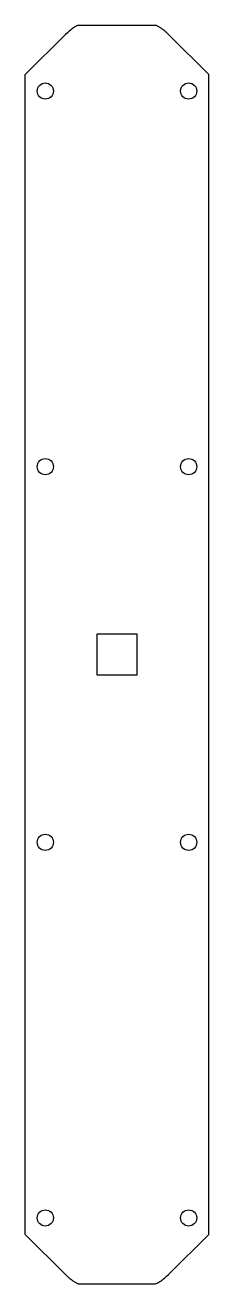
# Model space of a CAD drawing. Header units: millimetres. Extents: x -28 to 28, y -382 to 0.
import ezdxf

# ---------------------------------------------------------------- set-up
doc = ezdxf.new("R2010")
doc.units = ezdxf.units.MM

msp = doc.modelspace()

# ---------------------------------------------------------------- linework, layer by layer
at = {"color": 7, "linetype": 'Continuous', "lineweight": 25}
for p, q in [((-11.63, 0), (11.63, 0)), ((-27.84, -15), (-15.64, -2.8)), ((15.64, -2.8), (27.84, -15)), ((-27.84, -367), (-27.84, -15)), ((27.84, -367), (27.84, -15)), ((6.15, -184.85), (-6.15, -184.85)), ((-6.15, -184.85), (-6.15, -197.15)), ((6.15, -197.15), (6.15, -184.85)), ((-6.15, -197.15), (6.15, -197.15)), ((-15.64, -379.2), (-27.84, -367)), ((15.64, -379.2), (27.84, -367)), ((-11.63, -382), (11.63, -382))]:
    msp.add_line(p, q, dxfattribs=at)
for centre in [(-21.74, -20), (21.74, -20), (-21.74, -134), (21.74, -134), (-21.74, -248), (21.74, -248), (-21.74, -362), (21.74, -362)]:
    msp.add_circle(centre, 2.45, dxfattribs=at)
for points, knots in [([(-11.63, 0), (-11.99, -0.12), (-12.37, -0.29), (-12.83, -0.56), (-12.92, -0.61), (-13.08, -0.72), (-13.16, -0.77), (-13.33, -0.88), (-13.42, -0.94), (-13.54, -1.04), (-13.59, -1.07), (-13.65, -1.12), (-13.68, -1.13), (-13.71, -1.16), (-13.72, -1.17), (-13.74, -1.18), (-13.76, -1.2), (-14.19, -1.52), (-14.81, -2.05), (-15.64, -2.8)], [0, 0, 0, 0, 0.25, 0.25, 0.3125, 0.3125, 0.375, 0.375, 0.4375, 0.4375, 0.46875, 0.46875, 0.484375, 0.484375, 0.492188, 0.492188, 0.5, 0.5, 1, 1, 1, 1]), ([(15.64, -2.8), (15.39, -2.57), (14.93, -2.17), (14.31, -1.63), (13.81, -1.23), (13.4, -0.93), (13.03, -0.68), (12.67, -0.47), (12.31, -0.28), (11.97, -0.12), (11.74, -0.04), (11.63, 0)], [0, 0, 0, 0, 0.206292, 0.372953, 0.500085, 0.594723, 0.684543, 0.769736, 0.850527, 0.927179, 1, 1, 1, 1]), ([(-15.64, -379.2), (-15.39, -379.43), (-14.93, -379.83), (-14.31, -380.37), (-13.81, -380.77), (-13.4, -381.07), (-13.03, -381.32), (-12.67, -381.53), (-12.31, -381.72), (-11.97, -381.88), (-11.74, -381.96), (-11.63, -382)], [0, 0, 0, 0, 0.206292, 0.372953, 0.500085, 0.594723, 0.684543, 0.769736, 0.850527, 0.927179, 1, 1, 1, 1]), ([(11.63, -382), (11.99, -381.88), (12.37, -381.71), (12.83, -381.44), (12.92, -381.39), (13.08, -381.28), (13.16, -381.23), (13.33, -381.12), (13.42, -381.06), (13.54, -380.96), (13.59, -380.93), (13.65, -380.88), (13.68, -380.87), (13.71, -380.84), (13.72, -380.83), (13.74, -380.82), (13.76, -380.8), (14.19, -380.48), (14.81, -379.95), (15.64, -379.2)], [0, 0, 0, 0, 0.25, 0.25, 0.3125, 0.3125, 0.375, 0.375, 0.4375, 0.4375, 0.46875, 0.46875, 0.484375, 0.484375, 0.492188, 0.492188, 0.5, 0.5, 1, 1, 1, 1])]:
    msp.add_open_spline(points, degree=3, knots=knots, dxfattribs=at)

doc.saveas('drawing.dxf')
